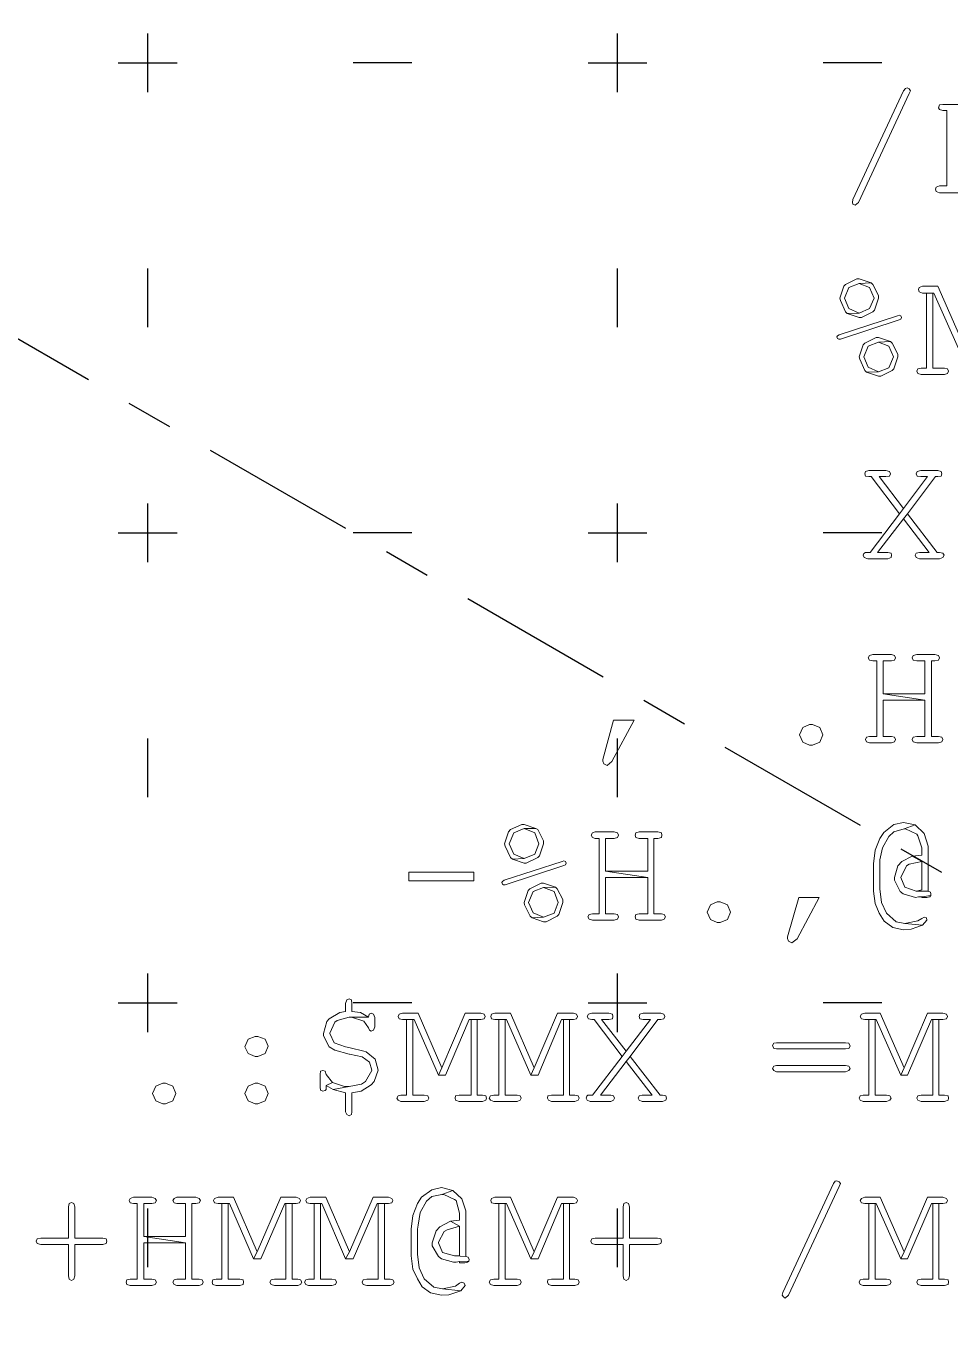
# Model space of a CAD drawing. Header units: inches. Extents: x -51 to 152, y -16 to 48.
# Drawn here: x -43.52 to -41.553, y -9.588 to -6.83 of the extents above; entities that cross this region are included whole.
import ezdxf

# ---------------------------------------------------------------- set-up
doc = ezdxf.new("R2010")
doc.units = ezdxf.units.IN
doc.header["$MEASUREMENT"] = 0
doc.linetypes.add('ACAD_ISO10W100', pattern=[18, 12, -3, 0, -3])

# ---------------------------------------------------------------- blocks, each defined once
blk = doc.blocks.new('PlusMinus')
at = {"color": 0}
for p, q in [((0, -0.0625), (0, 0.0625)), ((-0.0625, 0), (0.0625, 0)), ((0.5625, 0), (0.4375, 0)), ((0, -0.5625), (0, -0.4375))]:
    blk.add_line(p, q, dxfattribs=at)
blk = doc.blocks.new('logogog')
at = {"color": 1, "lineweight": 0}
for points in [[(2.3758, -0.1977), (2.2678, -0.4294), (2.2606, -0.4355), (2.2606, -0.4355), (2.2557, -0.4331), (2.2557, -0.4331), (2.2545, -0.4294), (2.2545, -0.4294), (2.2557, -0.4234), (2.2557, -0.4234), (2.3637, -0.1917), (2.3673, -0.1868), (2.3673, -0.1868), (2.3709, -0.1856), (2.3709, -0.1856), (2.3758, -0.188), (2.3758, -0.188), (2.3782, -0.1917), (2.3782, -0.1917), (2.3758, -0.1977), (2.3758, -0.1977), (2.3758, -0.1977)], [(2.269, -0.592), (2.2642, -0.592), (2.2399, -0.6041), (2.2363, -0.6077), (2.2278, -0.6332), (2.229, -0.6381), (2.2399, -0.6623), (2.2436, -0.666), (2.269, -0.6648), (2.2472, -0.6551), (2.2375, -0.6332), (2.2472, -0.6102), (2.269, -0.6017), (2.2945, -0.6005)], [(2.2945, -0.6005), (2.269, -0.6017), (2.2909, -0.6102), (2.3006, -0.6332), (2.2909, -0.6551), (2.269, -0.6648), (2.2436, -0.666), (2.269, -0.6745), (2.2739, -0.6745), (2.2982, -0.6623), (2.3018, -0.6587), (2.3103, -0.6332), (2.3103, -0.6272), (2.2982, -0.6041)], [(2.4122, -0.6223), (2.4122, -0.7824), (2.4013, -0.7824), (2.394, -0.7836), (2.3916, -0.7885), (2.394, -0.7933), (2.4013, -0.7958), (2.451, -0.7958), (2.4571, -0.7933), (2.4595, -0.7885), (2.4571, -0.7836), (2.451, -0.7824), (2.4255, -0.7824), (2.4255, -0.6223), (2.428, -0.6223)], [(2.4365, -0.6077), (2.4037, -0.6077), (2.3964, -0.6102), (2.3952, -0.615), (2.3964, -0.6199), (2.4037, -0.6223), (2.4122, -0.6223), (2.428, -0.6223), (2.4801, -0.74), (2.4874, -0.7242)], [(2.354, -0.6696), (2.3503, -0.6708), (2.2266, -0.7109), (2.223, -0.7133), (2.2217, -0.7157), (2.223, -0.7193), (2.2254, -0.7206), (2.229, -0.7206), (2.354, -0.6793), (2.3576, -0.6781), (2.3588, -0.6745), (2.3576, -0.6708)], [(2.3103, -0.7169), (2.3054, -0.7169), (2.2812, -0.729), (2.2775, -0.7327), (2.269, -0.7582), (2.2703, -0.763), (2.2812, -0.7873), (2.2848, -0.7909), (2.3103, -0.7897), (2.2885, -0.78), (2.2788, -0.7582), (2.2885, -0.7351), (2.3103, -0.7266), (2.3358, -0.7254)], [(2.3358, -0.7254), (2.3103, -0.7266), (2.3321, -0.7351), (2.3418, -0.7582), (2.3321, -0.7812), (2.3103, -0.7897), (2.2848, -0.7909), (2.3103, -0.7994), (2.3151, -0.7994), (2.3394, -0.7873), (2.343, -0.7836), (2.3515, -0.7582), (2.3515, -0.7521), (2.3394, -0.729)], [(2.4365, -0.9996), (2.4001, -0.9996), (2.3928, -1.002), (2.3904, -1.0068), (2.3928, -1.0117), (2.4001, -1.0129), (2.4146, -1.0129), (2.3637, -1.0808), (2.3552, -1.0918), (2.2921, -1.1742), (2.2824, -1.1742), (2.2788, -1.1767), (2.2775, -1.1803), (2.28, -1.1852), (2.2872, -1.1876), (2.3297, -1.1876), (2.337, -1.1852), (2.3382, -1.1803), (2.337, -1.1755), (2.3297, -1.1742), (2.3079, -1.1742), (2.3637, -1.1027), (2.3722, -1.0918), (2.4316, -1.0129), (2.4365, -1.0129), (2.4437, -1.0117), (2.4449, -1.0068), (2.4437, -1.002)], [(2.3261, -0.9996), (2.2897, -0.9996), (2.2824, -1.002), (2.2812, -1.0068), (2.2824, -1.0117), (2.2897, -1.0129), (2.2945, -1.0129), (2.3552, -1.0918), (2.3637, -1.0808), (2.3115, -1.0129), (2.3261, -1.0129), (2.3333, -1.0117), (2.3358, -1.0068), (2.3333, -1.002)], [(2.3722, -1.0918), (2.3637, -1.1027), (2.4183, -1.1742), (2.3976, -1.1742), (2.3904, -1.1755), (2.3879, -1.1803), (2.3904, -1.1852), (2.3976, -1.1876), (2.4401, -1.1876), (2.4474, -1.1852), (2.4498, -1.1803), (2.4474, -1.1755), (2.4401, -1.1742), (2.4352, -1.1742)], [(2.3382, -1.3914), (2.2982, -1.3914), (2.2909, -1.3938), (2.2885, -1.3987), (2.2909, -1.4035), (2.2982, -1.4047), (2.3067, -1.4047), (2.3067, -1.5661), (2.2909, -1.5661), (2.2848, -1.5673), (2.2824, -1.5721), (2.2848, -1.577), (2.2909, -1.5794), (2.3382, -1.5794), (2.3443, -1.577), (2.3467, -1.5721), (2.3443, -1.5673), (2.3382, -1.5661), (2.32, -1.5661), (2.32, -1.4884), (2.4086, -1.4884), (2.32, -1.4751), (2.32, -1.4047), (2.3382, -1.4047), (2.3443, -1.4035), (2.3467, -1.3987), (2.3443, -1.3938)], [(2.4304, -1.3914), (2.3916, -1.3914), (2.3843, -1.3938), (2.3819, -1.3987), (2.3843, -1.4035), (2.3916, -1.4047), (2.4086, -1.4047), (2.4086, -1.4751), (2.32, -1.4751), (2.4086, -1.4884), (2.4086, -1.5661), (2.3916, -1.5661), (2.3843, -1.5673), (2.3819, -1.5721), (2.3843, -1.577), (2.3916, -1.5794), (2.4377, -1.5794), (2.4449, -1.577), (2.4474, -1.5721), (2.4449, -1.5673), (2.4377, -1.5661), (2.4231, -1.5661), (2.4231, -1.4047), (2.4304, -1.4047), (2.4377, -1.4035), (2.4401, -1.3987), (2.4377, -1.3938)], [(1.7462, -1.5309), (1.7899, -1.5309), (1.7426, -1.6194), (1.7329, -1.6279), (1.7329, -1.6279), (1.7256, -1.6243), (1.7256, -1.6243), (1.7232, -1.6182), (1.7232, -1.6182), (1.7232, -1.6146), (1.7232, -1.6146), (1.7462, -1.5309)], [(2.1635, -1.5406), (2.1696, -1.5406), (2.1853, -1.5466), (2.1853, -1.5466), (2.1914, -1.5624), (2.1914, -1.5624), (2.1853, -1.5782), (2.1853, -1.5782), (2.1696, -1.5843), (2.1696, -1.5843), (2.1635, -1.5843), (2.149, -1.5782), (2.149, -1.5782), (2.1417, -1.5624), (2.1417, -1.5624), (2.149, -1.5466), (2.149, -1.5466), (2.1635, -1.5406), (2.1635, -1.5406), (2.1635, -1.5406)], [(1.5558, -1.7529), (1.5509, -1.7529), (1.5267, -1.7638), (1.523, -1.7686), (1.5145, -1.7941), (1.5157, -1.799), (1.5267, -1.8232), (1.5315, -1.8269), (1.5558, -1.8257), (1.5339, -1.8159), (1.5242, -1.7941), (1.5339, -1.7711), (1.5558, -1.7614), (1.5812, -1.7614)], [(1.5812, -1.7614), (1.5558, -1.7614), (1.5788, -1.7711), (1.5873, -1.7941), (1.5788, -1.8159), (1.5558, -1.8257), (1.5315, -1.8269), (1.5558, -1.8354), (1.5606, -1.8354), (1.5849, -1.8232), (1.5885, -1.8196), (1.597, -1.7941), (1.597, -1.788), (1.5849, -1.7638)], [(2.3637, -1.7492), (2.343, -1.7529), (2.3212, -1.7699), (2.3127, -1.7832), (2.303, -1.8075), (2.2994, -1.8366), (2.2994, -1.8899), (2.2994, -1.8948), (2.303, -1.9215), (2.3115, -1.9421), (2.3224, -1.9591), (2.3406, -1.9724), (2.3637, -1.9773), (2.3794, -1.9761), (2.4037, -1.9676), (2.3661, -1.9639), (2.3479, -1.9603), (2.3273, -1.9421), (2.3164, -1.9191), (2.3127, -1.8899), (2.3127, -1.8378), (2.3127, -1.8281), (2.3188, -1.8026), (2.3321, -1.7783), (2.343, -1.7686), (2.3649, -1.7626), (2.3879, -1.7541)], [(2.3879, -1.7541), (2.3649, -1.7626), (2.3673, -1.7626), (2.3916, -1.7735), (2.394, -1.7771), (2.4025, -1.8026), (2.4025, -1.8184), (2.3819, -1.8208), (2.4025, -1.8317), (2.4025, -1.8924), (2.3964, -1.8936), (2.3904, -1.8948), (2.4158, -1.8948), (2.4158, -1.8026), (2.4158, -1.799), (2.4073, -1.7723)], [(1.7474, -1.7686), (1.7074, -1.7686), (1.7013, -1.7711), (1.6989, -1.7759), (1.7013, -1.7808), (1.7074, -1.7832), (1.7159, -1.7832), (1.7159, -1.9433), (1.7013, -1.9433), (1.6941, -1.9445), (1.6916, -1.9494), (1.6941, -1.9542), (1.7013, -1.9567), (1.7474, -1.9567), (1.7547, -1.9542), (1.7571, -1.9494), (1.7547, -1.9445), (1.7474, -1.9433), (1.7292, -1.9433), (1.7292, -1.8657), (1.819, -1.8657), (1.7292, -1.8523), (1.7292, -1.7832), (1.7474, -1.7832), (1.7547, -1.7808), (1.7571, -1.7759), (1.7547, -1.7711)], [(1.8408, -1.7686), (1.8008, -1.7686), (1.7935, -1.7711), (1.7923, -1.7759), (1.7935, -1.7808), (1.8008, -1.7832), (1.819, -1.7832), (1.819, -1.8523), (1.7292, -1.8523), (1.819, -1.8657), (1.819, -1.9433), (1.8008, -1.9433), (1.7935, -1.9445), (1.7923, -1.9494), (1.7935, -1.9542), (1.8008, -1.9567), (1.8481, -1.9567), (1.8542, -1.9542), (1.8566, -1.9494), (1.8542, -1.9445), (1.8481, -1.9433), (1.8323, -1.9433), (1.8323, -1.7832), (1.8408, -1.7832), (1.8481, -1.7808), (1.8493, -1.7759), (1.8481, -1.7711)], [(1.6407, -1.8305), (1.637, -1.8317), (1.5133, -1.8717), (1.5097, -1.8742), (1.5085, -1.8766), (1.5097, -1.8802), (1.5121, -1.8815), (1.5157, -1.8815), (1.6407, -1.8402), (1.6443, -1.839), (1.6455, -1.8354), (1.6443, -1.8317)], [(2.3819, -1.8208), (2.36, -1.8317), (2.3515, -1.8414), (2.3443, -1.8657), (2.3443, -1.8717), (2.3564, -1.896), (2.3625, -1.9009), (2.3891, -1.9081), (2.3952, -1.9069), (2.4025, -1.9069), (2.4219, -1.9045), (2.4219, -1.9009), (2.4207, -1.8972), (2.4158, -1.8948), (2.3904, -1.8948), (2.3661, -1.8863), (2.3576, -1.8657), (2.3576, -1.8657), (2.3697, -1.8414), (2.3758, -1.8378), (2.4025, -1.8317)], [(1.449, -1.8548), (1.449, -1.873), (1.3107, -1.873), (1.3107, -1.8548), (1.449, -1.8548)], [(1.597, -1.8778), (1.5922, -1.8778), (1.5679, -1.8899), (1.5643, -1.8936), (1.5558, -1.9191), (1.557, -1.9239), (1.5691, -1.9482), (1.5728, -1.9518), (1.597, -1.9506), (1.5752, -1.9409), (1.5655, -1.9191), (1.5752, -1.896), (1.597, -1.8875), (1.6225, -1.8863)], [(1.6225, -1.8863), (1.597, -1.8875), (1.6201, -1.896), (1.6286, -1.9191), (1.6201, -1.9421), (1.597, -1.9506), (1.5728, -1.9518), (1.597, -1.9603), (1.6031, -1.9603), (1.6261, -1.9482), (1.6298, -1.9445), (1.6383, -1.9191), (1.6383, -1.913), (1.6261, -1.8899)], [(1.967, -1.9178), (1.9731, -1.9178), (1.9888, -1.9239), (1.9888, -1.9239), (1.9949, -1.9397), (1.9949, -1.9397), (1.9888, -1.9555), (1.9888, -1.9555), (1.9731, -1.9615), (1.9731, -1.9615), (1.967, -1.9615), (1.9524, -1.9555), (1.9524, -1.9555), (1.9452, -1.9397), (1.9452, -1.9397), (1.9524, -1.9239), (1.9524, -1.9239), (1.967, -1.9178), (1.967, -1.9178), (1.967, -1.9178)], [(2.1405, -1.9081), (2.1841, -1.9081), (2.1368, -1.9967), (2.1259, -2.0052), (2.1259, -2.0052), (2.1186, -2.0015), (2.1186, -2.0015), (2.1162, -1.9955), (2.1162, -1.9955), (2.1162, -1.9918), (2.1162, -1.9918), (2.1405, -1.9081)], [(2.4219, -1.9045), (2.4025, -1.9069), (2.4025, -1.9081), (2.4134, -1.9081), (2.4195, -1.9069)], [(2.4073, -1.9506), (2.4025, -1.953), (2.394, -1.9579), (2.3661, -1.9639), (2.4037, -1.9676), (2.4134, -1.9567), (2.4122, -1.9518)], [(1.1834, -2.1241), (1.1785, -2.1265), (1.1761, -2.1338), (1.1761, -2.1508), (1.164, -2.1532), (1.1409, -2.1665), (1.1361, -2.1726), (1.1288, -2.1981), (1.1288, -2.2029), (1.1409, -2.226), (1.153, -2.2332), (1.1834, -2.2417), (1.1846, -2.2417), (1.2113, -2.2478), (1.227, -2.2587), (1.2319, -2.2757), (1.2319, -2.2769), (1.2185, -2.3), (1.21, -2.306), (1.1834, -2.3109), (1.1494, -2.3169), (1.1761, -2.3242), (1.1761, -2.3643), (1.1785, -2.3703), (1.1834, -2.3727), (1.1882, -2.3703), (1.1894, -2.3643), (1.1894, -2.3242), (1.2088, -2.3206), (1.2307, -2.3072), (1.2367, -2.3), (1.2452, -2.2757), (1.2392, -2.2526), (1.2198, -2.2369), (1.2149, -2.2357), (1.1858, -2.2284), (1.1761, -2.226), (1.1518, -2.2175), (1.1421, -2.1981), (1.1421, -2.1968), (1.153, -2.1738), (1.1579, -2.1702), (1.1834, -2.1629), (1.2246, -2.1629), (1.2076, -2.1532), (1.1894, -2.1508), (1.1894, -2.1338), (1.1882, -2.1265)], [(1.2307, -2.1544), (1.2258, -2.1568), (1.2246, -2.1629), (1.1834, -2.1629), (1.1882, -2.1629), (1.2149, -2.1714), (1.2246, -2.1859), (1.227, -2.1908), (1.2307, -2.1932), (1.2355, -2.1908), (1.2379, -2.1835), (1.2379, -2.1641), (1.2355, -2.1568)], [(1.3059, -2.1677), (1.3059, -2.3291), (1.2937, -2.3291), (1.2877, -2.3303), (1.2853, -2.3351), (1.2877, -2.34), (1.2937, -2.3424), (1.3435, -2.3424), (1.3508, -2.34), (1.3532, -2.3351), (1.3508, -2.3303), (1.3435, -2.3291), (1.3192, -2.3291), (1.3192, -2.1677), (1.3217, -2.1677)], [(1.3301, -2.1544), (1.2974, -2.1544), (1.2901, -2.1568), (1.2877, -2.1617), (1.2901, -2.1665), (1.2974, -2.1677), (1.3059, -2.1677), (1.3217, -2.1677), (1.3738, -2.2866), (1.3811, -2.2708)], [(1.4636, -2.1544), (1.4308, -2.1544), (1.3811, -2.2708), (1.3738, -2.2866), (1.3884, -2.2866), (1.4393, -2.1677), (1.443, -2.1677), (1.4563, -2.1677), (1.4636, -2.1677), (1.4709, -2.1665), (1.4733, -2.1617), (1.4709, -2.1568)], [(1.4563, -2.1677), (1.443, -2.1677), (1.443, -2.3291), (1.4175, -2.3291), (1.4102, -2.3303), (1.409, -2.3351), (1.4102, -2.34), (1.4175, -2.3424), (1.4672, -2.3424), (1.4745, -2.34), (1.4757, -2.3351), (1.4745, -2.3303), (1.4672, -2.3291), (1.4563, -2.3291)], [(1.5024, -2.1677), (1.5024, -2.3291), (1.4915, -2.3291), (1.4842, -2.3303), (1.4818, -2.3351), (1.4842, -2.34), (1.4915, -2.3424), (1.5412, -2.3424), (1.5473, -2.34), (1.5497, -2.3351), (1.5473, -2.3303), (1.5412, -2.3291), (1.5157, -2.3291), (1.5157, -2.1677), (1.5182, -2.1677)], [(1.5267, -2.1544), (1.4939, -2.1544), (1.4866, -2.1568), (1.4854, -2.1617), (1.4866, -2.1665), (1.4939, -2.1677), (1.5024, -2.1677), (1.5182, -2.1677), (1.5703, -2.2866), (1.5776, -2.2708)], [(1.6613, -2.1544), (1.6273, -2.1544), (1.5776, -2.2708), (1.5703, -2.2866), (1.5861, -2.2866), (1.6358, -2.1677), (1.6395, -2.1677), (1.6528, -2.1677), (1.6613, -2.1677), (1.6674, -2.1665), (1.6698, -2.1617), (1.6674, -2.1568)], [(1.6528, -2.1677), (1.6395, -2.1677), (1.6395, -2.3291), (1.614, -2.3291), (1.6067, -2.3303), (1.6055, -2.3351), (1.6079, -2.34), (1.614, -2.3424), (1.6637, -2.3424), (1.671, -2.34), (1.6734, -2.3351), (1.671, -2.3303), (1.6637, -2.3291), (1.6528, -2.3291)], [(1.8469, -2.1544), (1.8093, -2.1544), (1.802, -2.1568), (1.8008, -2.1617), (1.802, -2.1665), (1.8093, -2.1677), (1.8251, -2.1677), (1.7729, -2.2357), (1.7644, -2.2466), (1.7013, -2.3291), (1.6916, -2.3291), (1.6892, -2.3315), (1.688, -2.3351), (1.6904, -2.34), (1.6965, -2.3424), (1.7402, -2.3424), (1.7462, -2.34), (1.7486, -2.3351), (1.7462, -2.3303), (1.7402, -2.3291), (1.7183, -2.3291), (1.7729, -2.2575), (1.7814, -2.2466), (1.8408, -2.1677), (1.8469, -2.1677), (1.853, -2.1665), (1.8554, -2.1617), (1.853, -2.1568)], [(1.7365, -2.1544), (1.7001, -2.1544), (1.6928, -2.1568), (1.6904, -2.1617), (1.6928, -2.1665), (1.7001, -2.1677), (1.705, -2.1677), (1.7644, -2.2466), (1.7729, -2.2357), (1.7207, -2.1677), (1.7365, -2.1677), (1.7438, -2.1665), (1.745, -2.1617), (1.7438, -2.1568)], [(2.2897, -2.1677), (2.2897, -2.3291), (2.2775, -2.3291), (2.2715, -2.3303), (2.269, -2.3351), (2.2715, -2.34), (2.2775, -2.3424), (2.3273, -2.3424), (2.3346, -2.34), (2.337, -2.3351), (2.3346, -2.3303), (2.3273, -2.3291), (2.303, -2.3291), (2.303, -2.1677), (2.3054, -2.1677)], [(2.3139, -2.1544), (2.2812, -2.1544), (2.2739, -2.1568), (2.2715, -2.1617), (2.2739, -2.1665), (2.2812, -2.1677), (2.2897, -2.1677), (2.3054, -2.1677), (2.3576, -2.2866), (2.3649, -2.2708)], [(2.4474, -2.1544), (2.4146, -2.1544), (2.3649, -2.2708), (2.3576, -2.2866), (2.3722, -2.2866), (2.4231, -2.1677), (2.4255, -2.1677), (2.4389, -2.1677), (2.4474, -2.1677), (2.4546, -2.1665), (2.4571, -2.1617), (2.4546, -2.1568)], [(2.4389, -2.1677), (2.4255, -2.1677), (2.4255, -2.3291), (2.4013, -2.3291), (2.394, -2.3303), (2.3916, -2.3351), (2.394, -2.34), (2.4013, -2.3424), (2.451, -2.3424), (2.4583, -2.34), (2.4595, -2.3351), (2.4583, -2.3303), (2.451, -2.3291), (2.4389, -2.3291)], [(0.9893, -2.2041), (0.9832, -2.2041), (0.9687, -2.2102), (0.9614, -2.226), (0.9687, -2.2405), (0.9832, -2.2466), (0.9893, -2.2466), (1.005, -2.2405), (1.0111, -2.2247), (1.005, -2.2102)], [(2.2399, -2.2175), (2.0932, -2.2175), (2.0871, -2.2187), (2.0847, -2.2235), (2.0871, -2.2296), (2.0932, -2.2308), (2.2399, -2.2308), (2.2472, -2.2296), (2.2496, -2.2247), (2.2472, -2.2187)], [(1.7814, -2.2466), (1.7729, -2.2575), (1.8287, -2.3291), (1.8069, -2.3291), (1.8008, -2.3303), (1.7984, -2.3351), (1.8008, -2.34), (1.8069, -2.3424), (1.8505, -2.3424), (1.8578, -2.34), (1.859, -2.3351), (1.8578, -2.3303), (1.8505, -2.3291), (1.8457, -2.3291)], [(1.1276, -2.2769), (1.1227, -2.2781), (1.1215, -2.2854), (1.1215, -2.3121), (1.1227, -2.3182), (1.1276, -2.3206), (1.1324, -2.3194), (1.1348, -2.3169), (1.1348, -2.3085), (1.1482, -2.3024), (1.1348, -2.2854), (1.1324, -2.2781)], [(2.2399, -2.266), (2.0932, -2.266), (2.0871, -2.2672), (2.0847, -2.2721), (2.0871, -2.2769), (2.0932, -2.2793), (2.2399, -2.2793), (2.2472, -2.2769), (2.2496, -2.2721), (2.2472, -2.2672)], [(0.7867, -2.3036), (0.7928, -2.3036), (0.8085, -2.3097), (0.8085, -2.3097), (0.8146, -2.3254), (0.8146, -2.3254), (0.8085, -2.3412), (0.8085, -2.3412), (0.7928, -2.3473), (0.7928, -2.3473), (0.7867, -2.3473), (0.7721, -2.3412), (0.7721, -2.3412), (0.7649, -2.3254), (0.7649, -2.3254), (0.7721, -2.3097), (0.7721, -2.3097), (0.7867, -2.3036), (0.7867, -2.3036), (0.7867, -2.3036)], [(0.9893, -2.3036), (0.9832, -2.3036), (0.9687, -2.3097), (0.9614, -2.3254), (0.9687, -2.3412), (0.9832, -2.3473), (0.9893, -2.3473), (1.005, -2.3412), (1.0111, -2.3254), (1.005, -2.3097)], [(1.1482, -2.3024), (1.1348, -2.3085), (1.1494, -2.3169), (1.1834, -2.3109), (1.1737, -2.3109)], [(1.3799, -2.5256), (1.3593, -2.5304), (1.3374, -2.5462), (1.3289, -2.5596), (1.3192, -2.585), (1.3156, -2.6141), (1.3156, -2.6675), (1.3156, -2.6712), (1.3192, -2.6991), (1.3289, -2.7197), (1.3386, -2.7367), (1.3568, -2.75), (1.3799, -2.7549), (1.3956, -2.7536), (1.4211, -2.7452), (1.3823, -2.7415), (1.3641, -2.7379), (1.3435, -2.7197), (1.3326, -2.6966), (1.3289, -2.6675), (1.3289, -2.6141), (1.3301, -2.6056), (1.335, -2.579), (1.3483, -2.5547), (1.3593, -2.545), (1.3811, -2.5401), (1.4041, -2.5317)], [(1.4041, -2.5317), (1.3811, -2.5401), (1.3847, -2.5401), (1.4078, -2.5511), (1.4114, -2.5535), (1.4187, -2.5802), (1.4187, -2.5947), (1.3993, -2.5972), (1.4187, -2.6081), (1.4187, -2.6699), (1.4126, -2.6712), (1.4078, -2.6712), (1.432, -2.6724), (1.432, -2.5802), (1.432, -2.5753), (1.4235, -2.5498)], [(2.2266, -2.5232), (2.1186, -2.7549), (2.1114, -2.7609), (2.1114, -2.7609), (2.1077, -2.7585), (2.1077, -2.7585), (2.1053, -2.7549), (2.1053, -2.7549), (2.1065, -2.7488), (2.1065, -2.7488), (2.2145, -2.5171), (2.2181, -2.5122), (2.2181, -2.5122), (2.2217, -2.511), (2.2217, -2.511), (2.2266, -2.5135), (2.2266, -2.5135), (2.229, -2.5171), (2.229, -2.5171), (2.2266, -2.5232), (2.2266, -2.5232), (2.2266, -2.5232)], [(0.5926, -2.5571), (0.5877, -2.5596), (0.5865, -2.5668), (0.5865, -2.6335), (0.5271, -2.6335), (0.5198, -2.6348), (0.5174, -2.6396), (0.5198, -2.6445), (0.5271, -2.6469), (0.5865, -2.6469), (0.5865, -2.7136), (0.5877, -2.7209), (0.5926, -2.7233), (0.5975, -2.7209), (0.5999, -2.7136), (0.5999, -2.6469), (0.6593, -2.6469), (0.6666, -2.6445), (0.6678, -2.6396), (0.6666, -2.6348), (0.6593, -2.6335), (0.5999, -2.6335), (0.5999, -2.5668), (0.5975, -2.5596)], [(0.7636, -2.5462), (0.7248, -2.5462), (0.7175, -2.5486), (0.7151, -2.5535), (0.7175, -2.5583), (0.7248, -2.5596), (0.7321, -2.5596), (0.7321, -2.7209), (0.7175, -2.7209), (0.7103, -2.7221), (0.7091, -2.727), (0.7103, -2.7318), (0.7175, -2.7342), (0.7636, -2.7342), (0.7709, -2.7318), (0.7733, -2.727), (0.7709, -2.7221), (0.7636, -2.7209), (0.7467, -2.7209), (0.7467, -2.6433), (0.8352, -2.6433), (0.7467, -2.6299), (0.7467, -2.5596), (0.7636, -2.5596), (0.7709, -2.5583), (0.7733, -2.5535), (0.7709, -2.5486)], [(0.857, -2.5462), (0.817, -2.5462), (0.811, -2.5486), (0.8085, -2.5535), (0.811, -2.5583), (0.817, -2.5596), (0.8352, -2.5596), (0.8352, -2.6299), (0.7467, -2.6299), (0.8352, -2.6433), (0.8352, -2.7209), (0.817, -2.7209), (0.811, -2.7221), (0.8085, -2.727), (0.811, -2.7318), (0.817, -2.7342), (0.8643, -2.7342), (0.8704, -2.7318), (0.8728, -2.727), (0.8704, -2.7221), (0.8643, -2.7209), (0.8486, -2.7209), (0.8486, -2.5596), (0.857, -2.5596), (0.8643, -2.5583), (0.8668, -2.5535), (0.8643, -2.5486)], [(0.9128, -2.5596), (0.9128, -2.7209), (0.9007, -2.7209), (0.8934, -2.7221), (0.8922, -2.727), (0.8934, -2.7318), (0.9007, -2.7342), (0.9505, -2.7342), (0.9577, -2.7318), (0.9589, -2.727), (0.9577, -2.7221), (0.9505, -2.7209), (0.9262, -2.7209), (0.9262, -2.5596), (0.9286, -2.5596)], [(0.9371, -2.5462), (0.9044, -2.5462), (0.8971, -2.5486), (0.8947, -2.5535), (0.8971, -2.5583), (0.9044, -2.5596), (0.9128, -2.5596), (0.9286, -2.5596), (0.9796, -2.6772), (0.9881, -2.6627)], [(1.0705, -2.5462), (1.0378, -2.5462), (0.9881, -2.6627), (0.9796, -2.6772), (0.9953, -2.6772), (1.0463, -2.5596), (1.0487, -2.5596), (1.0621, -2.5596), (1.0705, -2.5596), (1.0778, -2.5583), (1.0803, -2.5535), (1.0778, -2.5486)], [(1.0621, -2.5596), (1.0487, -2.5596), (1.0487, -2.7209), (1.0245, -2.7209), (1.0172, -2.7221), (1.0147, -2.727), (1.0172, -2.7318), (1.0245, -2.7342), (1.0742, -2.7342), (1.0803, -2.7318), (1.0827, -2.727), (1.0803, -2.7221), (1.0742, -2.7209), (1.0621, -2.7209)], [(1.1094, -2.5596), (1.1094, -2.7209), (1.0972, -2.7209), (1.0912, -2.7221), (1.0887, -2.727), (1.0912, -2.7318), (1.0972, -2.7342), (1.147, -2.7342), (1.1542, -2.7318), (1.1567, -2.727), (1.1542, -2.7221), (1.147, -2.7209), (1.1227, -2.7209), (1.1227, -2.5596), (1.1251, -2.5596)], [(1.1336, -2.5462), (1.1009, -2.5462), (1.0936, -2.5486), (1.0912, -2.5535), (1.0936, -2.5583), (1.1009, -2.5596), (1.1094, -2.5596), (1.1251, -2.5596), (1.1761, -2.6772), (1.1846, -2.6627)], [(1.2671, -2.5462), (1.2343, -2.5462), (1.1846, -2.6627), (1.1761, -2.6772), (1.1919, -2.6772), (1.2428, -2.5596), (1.2452, -2.5596), (1.2586, -2.5596), (1.2671, -2.5596), (1.2743, -2.5583), (1.2768, -2.5535), (1.2743, -2.5486)], [(1.2586, -2.5596), (1.2452, -2.5596), (1.2452, -2.7209), (1.221, -2.7209), (1.2137, -2.7221), (1.2113, -2.727), (1.2137, -2.7318), (1.221, -2.7342), (1.2707, -2.7342), (1.2768, -2.7318), (1.2792, -2.727), (1.2768, -2.7221), (1.2707, -2.7209), (1.2586, -2.7209)], [(1.5024, -2.5596), (1.5024, -2.7209), (1.4915, -2.7209), (1.4842, -2.7221), (1.4818, -2.727), (1.4842, -2.7318), (1.4915, -2.7342), (1.5412, -2.7342), (1.5473, -2.7318), (1.5497, -2.727), (1.5473, -2.7221), (1.5412, -2.7209), (1.5157, -2.7209), (1.5157, -2.5596), (1.5182, -2.5596)], [(1.5267, -2.5462), (1.4939, -2.5462), (1.4866, -2.5486), (1.4854, -2.5535), (1.4866, -2.5583), (1.4939, -2.5596), (1.5024, -2.5596), (1.5182, -2.5596), (1.5703, -2.6772), (1.5776, -2.6627)], [(1.6613, -2.5462), (1.6273, -2.5462), (1.5776, -2.6627), (1.5703, -2.6772), (1.5861, -2.6772), (1.6358, -2.5596), (1.6395, -2.5596), (1.6528, -2.5596), (1.6613, -2.5596), (1.6674, -2.5583), (1.6698, -2.5535), (1.6674, -2.5486)], [(1.6528, -2.5596), (1.6395, -2.5596), (1.6395, -2.7209), (1.614, -2.7209), (1.6067, -2.7221), (1.6055, -2.727), (1.6079, -2.7318), (1.614, -2.7342), (1.6637, -2.7342), (1.671, -2.7318), (1.6734, -2.727), (1.671, -2.7221), (1.6637, -2.7209), (1.6528, -2.7209)], [(1.7729, -2.5571), (1.7681, -2.5596), (1.7668, -2.5668), (1.7668, -2.6335), (1.7074, -2.6335), (1.7001, -2.6348), (1.6977, -2.6396), (1.7001, -2.6445), (1.7074, -2.6469), (1.7668, -2.6469), (1.7668, -2.7136), (1.7681, -2.7209), (1.7729, -2.7233), (1.7778, -2.7209), (1.7802, -2.7136), (1.7802, -2.6469), (1.8396, -2.6469), (1.8469, -2.6445), (1.8481, -2.6396), (1.8469, -2.6348), (1.8396, -2.6335), (1.7802, -2.6335), (1.7802, -2.5668), (1.7778, -2.5596)], [(2.2897, -2.5596), (2.2897, -2.7209), (2.2775, -2.7209), (2.2715, -2.7221), (2.269, -2.727), (2.2715, -2.7318), (2.2775, -2.7342), (2.3273, -2.7342), (2.3346, -2.7318), (2.337, -2.727), (2.3346, -2.7221), (2.3273, -2.7209), (2.303, -2.7209), (2.303, -2.5596), (2.3054, -2.5596)], [(2.3139, -2.5462), (2.2812, -2.5462), (2.2739, -2.5486), (2.2715, -2.5535), (2.2739, -2.5583), (2.2812, -2.5596), (2.2897, -2.5596), (2.3054, -2.5596), (2.3576, -2.6772), (2.3649, -2.6627)], [(2.4474, -2.5462), (2.4146, -2.5462), (2.3649, -2.6627), (2.3576, -2.6772), (2.3722, -2.6772), (2.4231, -2.5596), (2.4255, -2.5596), (2.4389, -2.5596), (2.4474, -2.5596), (2.4546, -2.5583), (2.4571, -2.5535), (2.4546, -2.5486)], [(2.4389, -2.5596), (2.4255, -2.5596), (2.4255, -2.7209), (2.4013, -2.7209), (2.394, -2.7221), (2.3916, -2.727), (2.394, -2.7318), (2.4013, -2.7342), (2.451, -2.7342), (2.4583, -2.7318), (2.4595, -2.727), (2.4583, -2.7221), (2.451, -2.7209), (2.4389, -2.7209)], [(1.3993, -2.5972), (1.3762, -2.6093), (1.369, -2.6178), (1.3605, -2.6433), (1.3605, -2.6493), (1.3738, -2.6724), (1.3799, -2.6772), (1.4054, -2.6845), (1.4114, -2.6845), (1.4187, -2.6833), (1.4381, -2.6821), (1.4393, -2.6784), (1.4369, -2.6736), (1.432, -2.6724), (1.4078, -2.6712), (1.3823, -2.6639), (1.3738, -2.6433), (1.3738, -2.642), (1.3859, -2.619), (1.392, -2.6154), (1.4187, -2.6081)], [(1.4381, -2.6821), (1.4187, -2.6833), (1.4187, -2.6857), (1.4296, -2.6857), (1.4357, -2.6845)], [(1.4235, -2.727), (1.4187, -2.7294), (1.4102, -2.7354), (1.3823, -2.7415), (1.4211, -2.7452), (1.4308, -2.7342), (1.4284, -2.7294)]]:
    blk.add_lwpolyline(points, close=True, dxfattribs=at)
blk.add_lwpolyline([(2.4874, -0.2208), (2.4474, -0.2208), (2.4401, -0.222), (2.4377, -0.2281), (2.4401, -0.2317), (2.4474, -0.2341), (2.4559, -0.2341), (2.4559, -0.3942), (2.4401, -0.3942), (2.4328, -0.3967), (2.4316, -0.4015), (2.4328, -0.4064), (2.4401, -0.4088), (2.4874, -0.4088)], dxfattribs=at)

msp = doc.modelspace()

# ---------------------------------------------------------------- linework, layer by layer
at = {"color": 1, "linetype": 'ACAD_ISO10W100', "ltscale": 0.0277}
msp.add_line((-36.8154, -11.3776), (-51.2613, -3.0372), dxfattribs=at)

# ---------------------------------------------------------------- block references
at = {"color": 0}
msp.add_blockref('logogog', (-44.016, -6.7762), dxfattribs=at)
at = {"color": 1}
for p in [(-43.2613, -6.9088), (-42.2613, -6.9088), (-43.2613, -7.9088), (-42.2613, -7.9088), (-43.2613, -8.9088), (-42.2613, -8.9088)]:
    msp.add_blockref('PlusMinus', p, dxfattribs=at)

doc.saveas('drawing.dxf')
